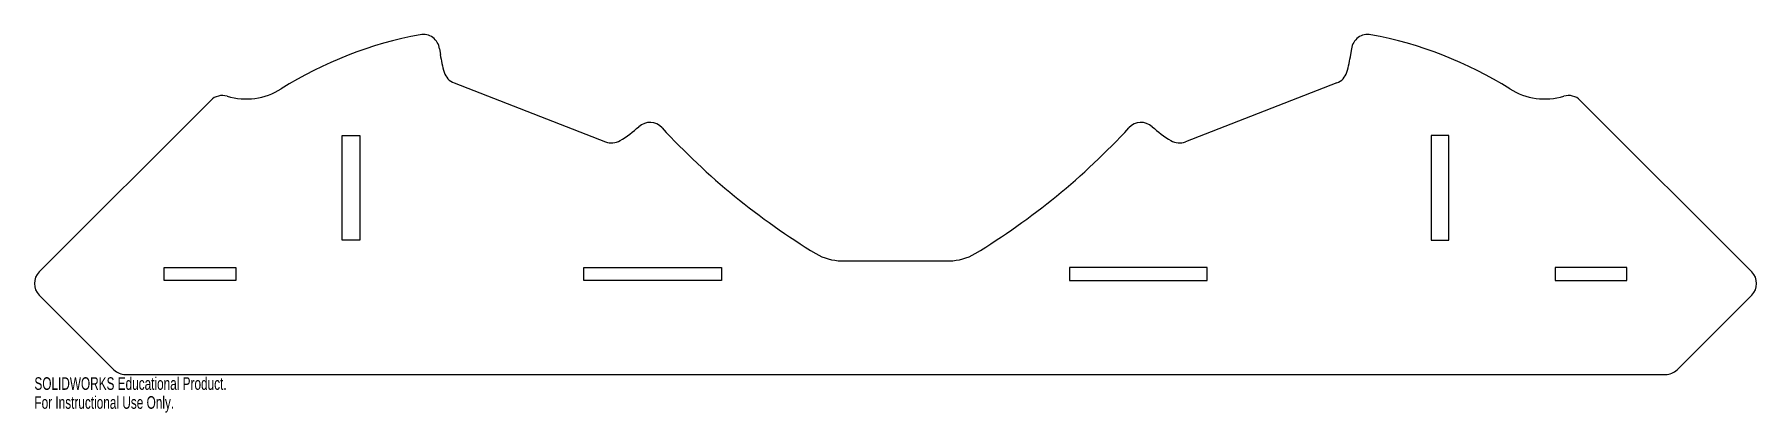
# Model space of a CAD drawing. Header units: inches. Extents: x -13 to 13, y -10 to -4.3.
import ezdxf

# ---------------------------------------------------------------- set-up
doc = ezdxf.new("R2010")
doc.units = ezdxf.units.IN
doc.header["$MEASUREMENT"] = 0
doc.styles.add('SLDTEXTSTYLE0', font='TXT', dxfattribs={"width": 0.7})

msp = doc.modelspace()

# ---------------------------------------------------------------- linework, layer by layer
at = {"color": 7, "linetype": 'Continuous', "lineweight": 25}
for p, q in [((-6.881, -4.553), (-6.869, -4.641)), ((6.881, -4.553), (6.869, -4.641)), ((-6.662, -5.07), (-4.376, -5.958)), ((6.662, -5.07), (4.376, -5.958)), ((-12.921, -7.921), (-10.333, -5.333)), ((12.921, -7.921), (10.333, -5.333)), ((-8.352, -5.863), (-8.085, -5.863)), ((-8.352, -7.443), (-8.352, -5.863)), ((-8.085, -5.863), (-8.085, -7.443)), ((8.085, -5.863), (8.085, -7.443)), ((8.352, -5.863), (8.085, -5.863)), ((8.352, -7.443), (8.352, -5.863)), ((-8.085, -7.443), (-8.352, -7.443)), ((8.085, -7.443), (8.352, -7.443)), ((-0.812, -7.755), (0.812, -7.755)), ((-11.035, -7.857), (-9.955, -7.857)), ((-11.035, -8.055), (-11.035, -7.857)), ((-9.955, -8.055), (-11.035, -8.055)), ((-9.955, -7.857), (-9.955, -8.055)), ((-4.705, -7.857), (-2.625, -7.857)), ((-4.705, -8.055), (-4.705, -7.857)), ((-2.625, -8.055), (-4.705, -8.055)), ((-2.625, -7.857), (-2.625, -8.055)), ((2.625, -7.857), (2.625, -8.055)), ((4.705, -7.857), (2.625, -7.857)), ((2.625, -8.055), (4.705, -8.055)), ((4.705, -8.055), (4.705, -7.857)), ((9.955, -7.857), (9.955, -8.055)), ((11.035, -7.857), (9.955, -7.857)), ((9.955, -8.055), (11.035, -8.055)), ((11.035, -8.055), (11.035, -7.857)), ((-12.921, -8.275), (-11.796, -9.4)), ((12.921, -8.275), (11.796, -9.4)), ((-11.62, -9.473), (11.62, -9.473))]:
    msp.add_line(p, q, dxfattribs=at)
for centre, radius, start, end in [((-6.082, -10.242), 6, 100.4919, 122.0997), ((-7.129, -4.588), 0.25, 8, 100.4919), ((7.129, -4.588), 0.25, 79.5081, 172), ((6.082, -10.242), 6, 57.9003, 79.5081), ((-5.082, -4.39), 1.805, 188, 196.6987), ((5.082, -4.39), 1.805, 343.3013, 352), ((-6.571, -4.837), 0.25, 196.6987, 248.7686), ((6.571, -4.837), 0.25, 291.2314, 343.3013), ((-9.802, -4.312), 1, 253.4988, 302.0997), ((9.802, -4.312), 1, 237.9003, 286.5012), ((-10.157, -5.51), 0.25, 73.4988, 135), ((10.157, -5.51), 0.25, 45, 106.5012), ((-3.706, -5.916), 0.25, 42.6502, 132.0252), ((3.706, -5.916), 0.25, 47.9748, 137.3498), ((-4.285, -5.725), 0.25, 248.7686, 300.8385), ((-5.082, -4.39), 1.805, 300.8385, 312.0252), ((4.345, 1.5), 10.697, 222.6502, 238.7678), ((-4.345, 1.5), 10.697, 301.2322, 317.3498), ((5.082, -4.39), 1.805, 227.9748, 239.1615), ((4.285, -5.725), 0.25, 239.1615, 291.2314), ((-0.812, -7.005), 0.75, 238.7678, 270), ((0.812, -7.005), 0.75, 270, 301.2322), ((-12.745, -8.098), 0.25, 135, 225), ((12.745, -8.098), 0.25, 315, 45), ((-11.62, -9.223), 0.25, 225, 270), ((11.62, -9.223), 0.25, 270, 315)]:
    msp.add_arc(centre, radius, start, end, dxfattribs=at)

# ---------------------------------------------------------------- texts
at = {"color": 7, "linetype": 'Continuous', "char_height": 0.1903, "attachment_point": 1, "style": 'SLDTEXTSTYLE0'}
for s, insert in [('SOLIDWORKS Educational Product.', (-12.995, -9.513)), ('For Instructional Use Only.', (-12.995, -9.799))]:
    msp.add_mtext(s, dxfattribs=dict(at, insert=insert))

doc.saveas('drawing.dxf')
